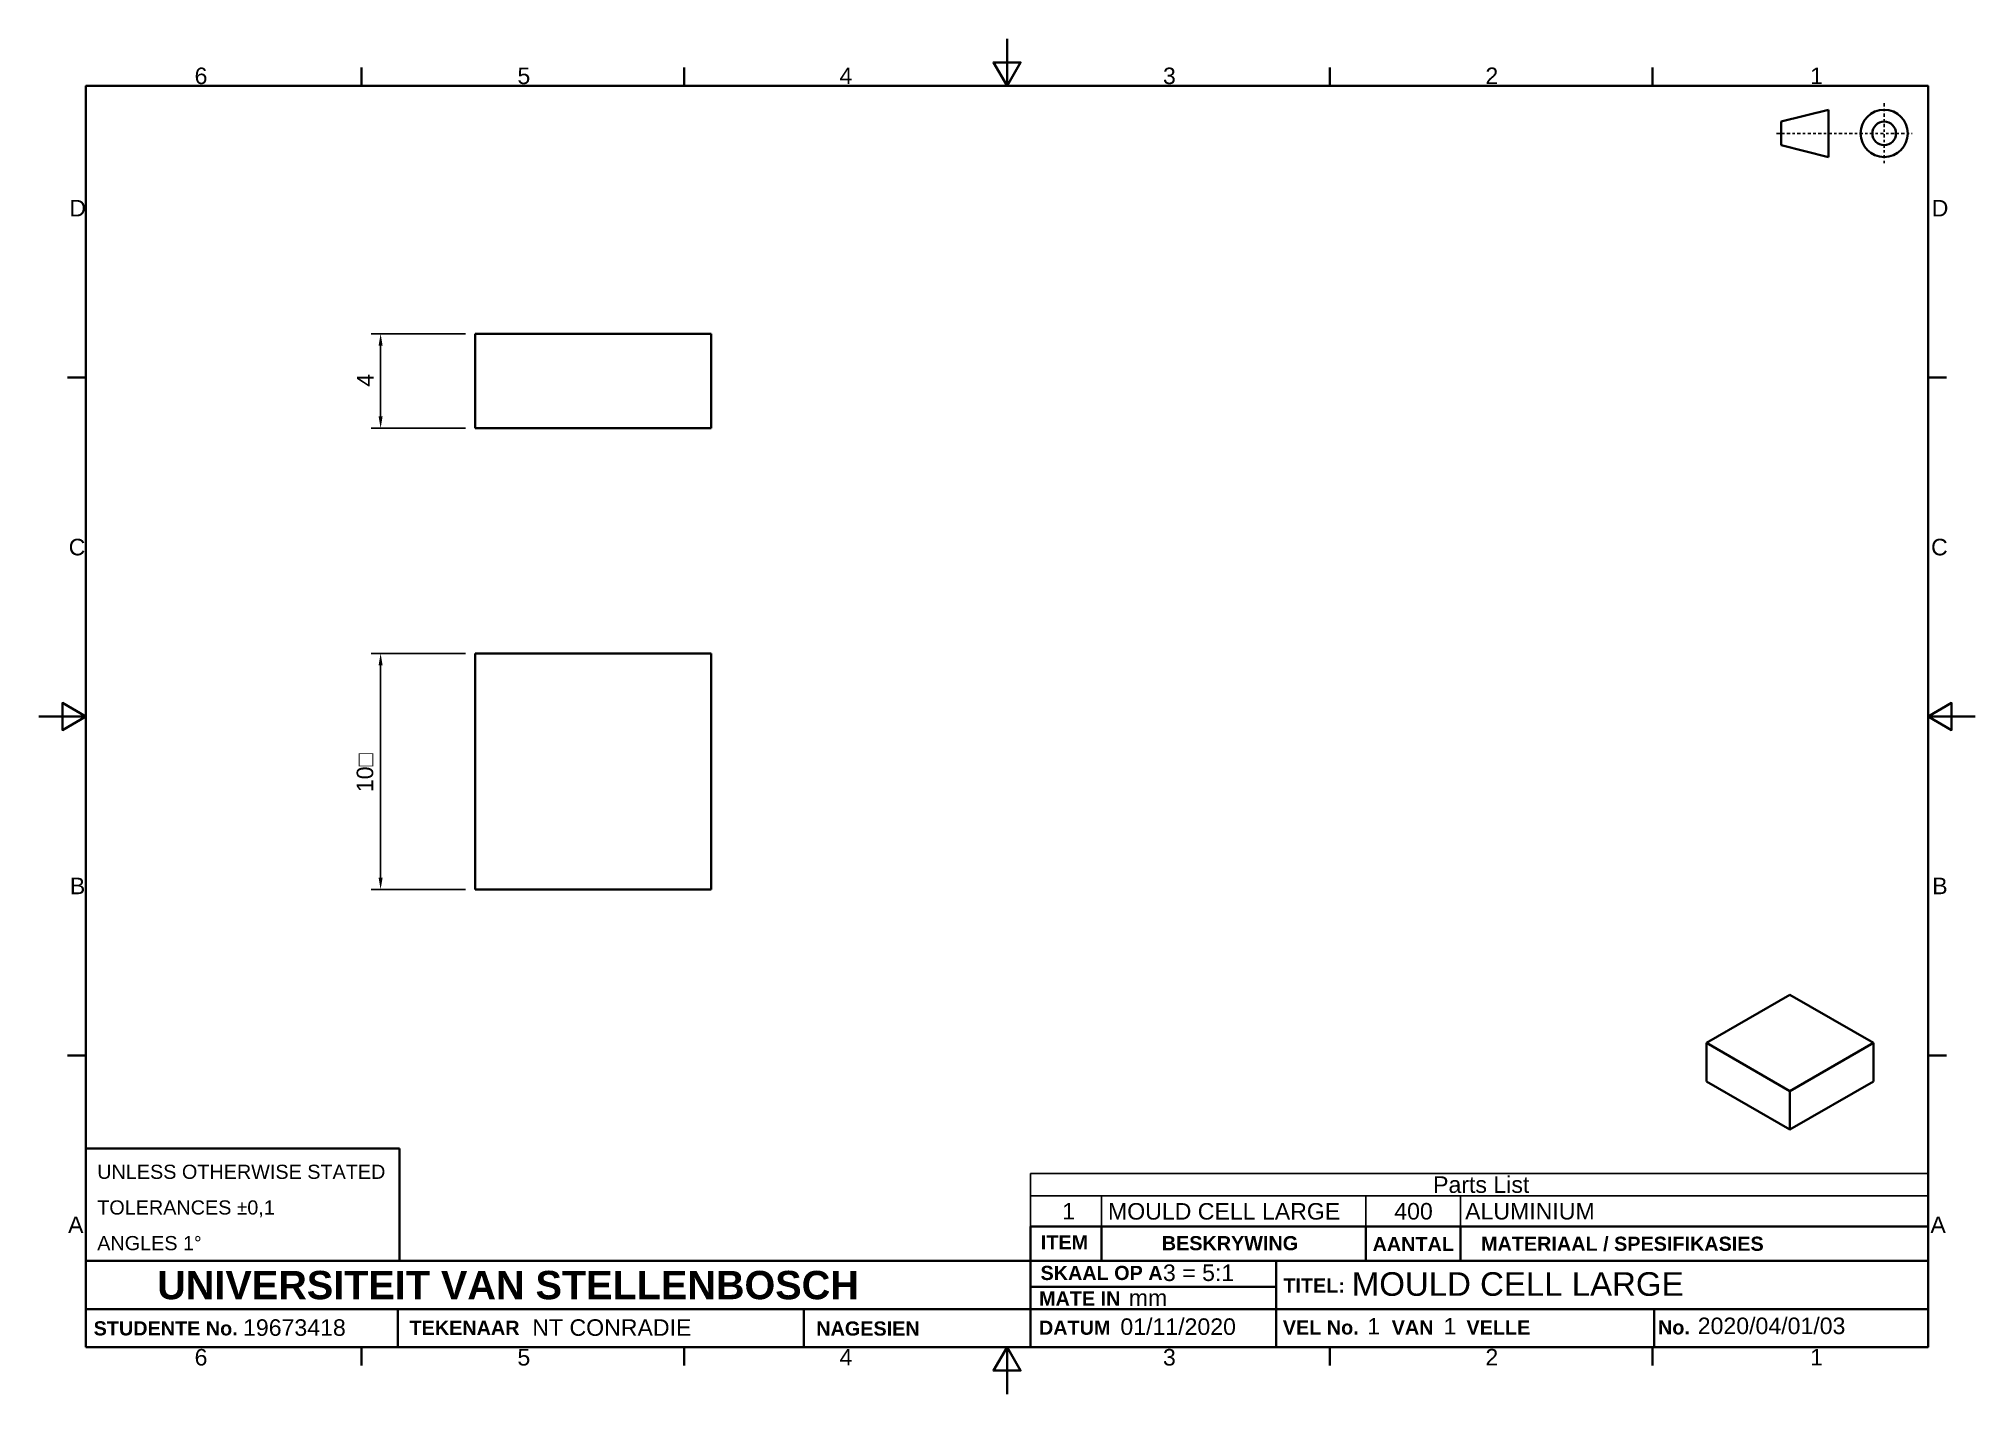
# Model space of a CAD drawing. Header units: millimetres. Extents: x 0 to 82, y 0 to 57.4.
import ezdxf

# ---------------------------------------------------------------- set-up
doc = ezdxf.new("R2010")
doc.units = ezdxf.units.MM
doc.header["$LTSCALE"] = 0.2
doc.linetypes.add('CENTER_ACAD', pattern=[1336.842178, 835.526367, -167.10527, 167.10527, -167.10527])
for name, color, linetype, lineweight in [('Border_0', 7, 'Continuous', 35), ('Border_2', 7, 'Continuous', 35), ('Dimensions(ISO)', 7, 'Continuous', 25), ('Sketch Geometry(ISO)', 7, 'Continuous', 35), ('Symbols(ISO)', 7, 'Continuous', 25), ('Visible Edges(ISO)', 7, 'Continuous', 35)]:
    doc.layers.add(name, color=color, linetype=linetype, lineweight=lineweight)
doc.styles.add('Border_1', font='arial.ttf')
doc.styles.add('Copy of DEFAULT-ISO', font='arial.ttf')
doc.styles.add('DEFAULT-ISO', font='arial.ttf')
doc.styles.add('ROMANS', font='romans.shx')
doc.dimstyles.new('PRIOR2-01', dxfattribs={"dimscale": 0.2, "dimtxt": 3.5, "dimasz": 2.5, "dimexe": 2, "dimexo": 2, "dimgap": 1.5, "dimtad": 1, "dimtoh": 1, "dimdec": 0, "dimrnd": 1e-08, "dimzin": 0, "dimtxsty": 'DEFAULT-ISO', "dimcen": 0.09, "dimclrd": 1, "dimclre": 1, "dimclrt": 7, "dimaunit": 1, "dimadec": 0, "dimazin": 0, "dimtfac": 1, "dimtdec": 3, "dimtmove": 0, "dimatfit": 3, "dimfxl": 1, "dimtolj": 1, "dimtzin": 0, "dimlwd": 25, "dimlwe": 25, "dimarcsym": 0})

# ---------------------------------------------------------------- blocks, each defined once
blk = doc.blocks.new('Borders Default Border')
at = {"layer": 'Border_0'}
for p, q in [((68.33, 277), (68.33, 280.9)), ((136.67, 277), (136.67, 280.9)), ((273.33, 277), (273.33, 280.9)), ((341.67, 277), (341.67, 280.9)), ((10, 215.25), (6.1, 215.25)), ((400, 215.25), (403.9, 215.25)), ((10, 71.75), (6.1, 71.75)), ((400, 71.75), (403.9, 71.75)), ((68.33, 10), (68.33, 6.1)), ((136.67, 10), (136.67, 6.1)), ((273.33, 10), (273.33, 6.1)), ((341.67, 10), (341.67, 6.1))]:
    blk.add_line(p, q, dxfattribs=at)
at = {"layer": 'Border_0', "flags": 128}
for points in [[(205, 287), (205, 277), (202.11, 282), (207.89, 282), (205, 277)], [(10, 10), (10, 277), (400, 277), (400, 10), (10, 10)], [(0, 143.5), (10, 143.5), (5, 146.39), (5, 140.61), (10, 143.5)], [(410, 143.5), (400, 143.5), (405, 146.39), (405, 140.61), (400, 143.5)], [(205, 0), (205, 10), (202.11, 5), (207.89, 5), (205, 10)]]:
    blk.add_lwpolyline(points, dxfattribs=at)
at = {"layer": 'Border_2', "char_height": 3.5, "attachment_point": 7, "style": 'Border_1'}
for s, insert in [('6', (33, 277.34)), ('5', (101.35, 277.34)), ('4', (169.54, 277.4)), ('3', (238.02, 277.34)), ('2', (306.29, 277.4)), ('1', (375.03, 277.4)), ('D', (6.48, 249.38)), ('D', (400.78, 249.38)), ('C', (6.34, 177.57)), ('C', (400.64, 177.57)), ('B', (6.59, 105.88)), ('B', (400.89, 105.88)), ('A', (6.21, 34.13)), ('A', (400.51, 34.13)), ('6', (33, 6.04)), ('5', (101.35, 6.04)), ('4', (169.54, 6.1)), ('3', (238.02, 6.04)), ('2', (306.29, 6.1)), ('1', (375.03, 6.1))]:
    blk.add_mtext(s, dxfattribs=dict(at, insert=insert))
blk = doc.blocks.new('Title Blocks stellenbosch')
at = {"layer": 'Sketch Geometry(ISO)'}
for p, q in [((218.02, 9.91), (218.02, 35.41)), ((218.02, 35.41), (408.02, 35.41)), ((233.02, 35.41), (233.02, 28.16)), ((289.02, 35.41), (289.02, 28.16)), ((309.02, 35.41), (309.02, 28.16)), ((18.02, 28.16), (408.02, 28.16)), ((270.02, 28.16), (270.02, 9.91)), ((218.02, 22.66), (270.02, 22.66)), ((18.02, 17.91), (408.02, 17.91)), ((84.02, 17.91), (84.02, 9.91)), ((170.02, 17.91), (170.02, 9.91)), ((350.02, 17.91), (350.02, 9.91)), ((408.02, 9.91), (18.02, 9.91))]:
    blk.add_line(p, q, dxfattribs=at)
at = {"layer": 'Symbols(ISO)', "color": 7, "attachment_point": 1, "style": 'ROMANS'}
for s, insert, char_height in [('\\fArial|b1|i0;\\H3.0000;ITEM', (220.18, 33.57), 3), ('\\fArial|b1|i0;\\H3.0000;BESKRYWING', (245.79, 33.4), 3), ('\\fArial|b1|i0;\\H3.0000;AANTAL', (290.42, 33.22), 3), ('\\fArial|b1|i0;\\H3.0000;MATERIAAL / SPESIFIKASIES', (313.39, 33.28), 3), ('\\fArial|b1|i0;\\H6.0000;UNIVERSITEIT VAN STELLENBOSCH', (33.11, 26.03), 6), ('\\fArial|b1|i0;\\H3.0000;SKAAL OP A', (220.12, 27.1), 3), ('\\fArial|b1|i0;\\H3.0000;MATE IN', (219.81, 21.68), 3), ('\\fArial|b1|i0;\\H3.0000;TITEL:', (271.53, 24.43), 3), ('\\fArial|b1|i0;\\H3.0000;STUDENTE No.', (19.65, 15.37), 3), ('\\fArial|b1|i0;\\H3.0000;TEKENAAR', (86.53, 15.49), 3), ('\\fArial|b1|i0;\\H3.0000;NAGESIEN', (172.64, 15.33), 3), ('\\fArial|b1|i0;\\H3.0000;DATUM', (219.79, 15.51), 3), ('\\fArial|b1|i0;\\H3.0000;VEL No.      VAN      VELLE', (271.42, 15.56), 3)]:
    blk.add_mtext(s, dxfattribs=dict(at, insert=insert, char_height=char_height))
at = {"layer": 'Symbols(ISO)', "color": 7, "insert": (350.85, 15.57), "char_height": 3, "width": 7.4832, "attachment_point": 1, "style": 'ROMANS'}
blk.add_mtext('\\fArial|b1|i0;\\H3.0000;No.', dxfattribs=at)
blk = doc.blocks.new('TOLTAB1')
at = {"layer": 'Sketch Geometry(ISO)'}
for p, q in [((33.2, 11.89), (-33.2, 11.89)), ((-33.2, 11.89), (-33.2, -11.89)), ((33.2, -11.89), (33.2, 11.89)), ((-33.2, -11.89), (33.2, -11.89))]:
    blk.add_line(p, q, dxfattribs=at)
at = {"layer": 'Symbols(ISO)', "color": 7, "insert": (-30.81, 8.49), "char_height": 3, "attachment_point": 1, "line_spacing_factor": 1.509892, "style": 'Copy of DEFAULT-ISO'}
blk.add_mtext('\\fArial|b0|i0;\\H3.0000;UNLESS OTHERWISE STATED\\PTOLERANCES \\fAIGDT|b0|i0;\\H3.0000;`\\fArial|b0|i0;\\H3.0000;0,1\\PANGLES 1\\fAIGDT|b0|i0;\\H3.0000;~', dxfattribs=at)
blk = doc.blocks.new('iso1st')
at = {"layer": 'Sketch Geometry(ISO)'}
for p, q in [((-3.3785, 5.0225), (-13.3785, 2.5225)), ((-3.3785, -4.9775), (-3.3785, 5.0225)), ((-13.3785, 2.5225), (-13.3785, -2.4775)), ((-13.3785, -2.4775), (-3.3785, -4.9775))]:
    blk.add_line(p, q, dxfattribs=at)
at = {"layer": 'Sketch Geometry(ISO)', "linetype": 'CENTER_ACAD', "lineweight": 25, "ltscale": 0.00418}
for p, q in [((8.4235, 6.4415), (8.4235, -6.4415)), ((-14.3695, 0.0225), (14.3695, 0.0225))]:
    blk.add_line(p, q, dxfattribs=at)
at = {"layer": 'Sketch Geometry(ISO)'}
for radius in [5, 2.5]:
    blk.add_circle((8.4235, 0.0225), radius, dxfattribs=at)
blk = doc.blocks.new('Parts List')
at = {"layer": 'Symbols(ISO)'}
for p, q in [((400, 46.76), (210, 46.76)), ((210, 46.76), (210, 42.03)), ((400, 46.76), (400, 42.03)), ((400, 42.03), (210, 42.03)), ((210, 42.03), (210, 35.5)), ((225, 42.03), (225, 35.5)), ((281, 42.03), (281, 35.5)), ((301, 42.03), (301, 35.5)), ((400, 42.03), (400, 35.5)), ((400, 35.5), (210, 35.5))]:
    blk.add_line(p, q, dxfattribs=at)
at = {"layer": 'Symbols(ISO)', "char_height": 3.5, "attachment_point": 7, "style": 'Border_1'}
for s, insert in [('Parts List', (295.21, 42.59)), ('1', (216.7, 37.01)), ('MOULD CELL LARGE', (226.38, 36.93)), ('400', (286.99, 36.95)), ('ALUMINIUM', (301.99, 36.96))]:
    blk.add_mtext(s, dxfattribs=dict(at, insert=insert))
blk = doc.blocks.new('*D10')
at = {"layer": 'Defpoints', "color": 0, "linetype": 'Continuous', "transparency": 16777216}
for p in [(18.476, 44.907), (14.476, 40.907), (18.476, 40.907)]:
    blk.add_point(p, dxfattribs=at)
at = {"layer": 'Dimensions(ISO)', "color": 1, "linetype": 'Continuous', "lineweight": 25, "transparency": 16777216}
for p, q in [((18.076, 44.907), (14.076, 44.907)), ((14.476, 44.407), (14.476, 41.407)), ((18.076, 40.907), (14.076, 40.907))]:
    blk.add_line(p, q, dxfattribs=at)
at = {"layer": 'Dimensions(ISO)', "color": 1, "linetype": 'Continuous', "transparency": 16777216}
for points in [[(14.393, 44.407), (14.56, 44.407), (14.476, 44.907)], [(14.393, 41.407), (14.56, 41.407), (14.476, 40.907)]]:
    blk.add_solid(points, dxfattribs=at)
at = {"layer": 'Dimensions(ISO)', "color": 7, "linetype": 'Continuous', "lineweight": 25, "transparency": 16777216, "insert": (13.476, 42.665), "char_height": 0.7, "attachment_point": 1, "rotation": 90, "style": 'DEFAULT-ISO'}
blk.add_mtext('\\A1;4', dxfattribs=at)
blk = doc.blocks.new('*D11')
at = {"layer": 'Defpoints', "color": 0, "linetype": 'Continuous', "transparency": 16777216}
for p in [(18.476, 31.373), (14.476, 21.373), (18.476, 21.373)]:
    blk.add_point(p, dxfattribs=at)
at = {"layer": 'Dimensions(ISO)', "color": 1, "linetype": 'Continuous', "lineweight": 25, "transparency": 16777216}
for p, q in [((18.076, 31.373), (14.076, 31.373)), ((14.476, 30.873), (14.476, 21.873)), ((18.076, 21.373), (14.076, 21.373))]:
    blk.add_line(p, q, dxfattribs=at)
at = {"layer": 'Dimensions(ISO)', "color": 1, "linetype": 'Continuous', "transparency": 16777216}
for points in [[(14.393, 30.873), (14.56, 30.873), (14.476, 31.373)], [(14.393, 21.873), (14.56, 21.873), (14.476, 21.373)]]:
    blk.add_solid(points, dxfattribs=at)
at = {"layer": 'Dimensions(ISO)', "color": 7, "linetype": 'Continuous', "lineweight": 25, "transparency": 16777216, "insert": (13.462, 25.496), "char_height": 0.7, "attachment_point": 1, "rotation": 90, "style": 'DEFAULT-ISO'}
blk.add_mtext('\\A1;\\fArial|b0|i0;\\H0.7000;10\\fAIGDT|b0|i0;\\H0.7000;o', dxfattribs=at)

msp = doc.modelspace()

# ---------------------------------------------------------------- linework, layer by layer
at = {"layer": 'Visible Edges(ISO)'}
for p, q in [((18.476, 40.907), (18.476, 44.907)), ((18.476, 44.907), (28.476, 44.907)), ((28.476, 40.907), (28.476, 44.907)), ((18.476, 40.907), (28.476, 40.907)), ((18.476, 31.373), (18.476, 21.373)), ((28.476, 31.373), (18.476, 31.373)), ((28.476, 21.373), (28.476, 31.373)), ((18.476, 21.373), (28.476, 21.373)), ((74.151, 16.921), (70.616, 14.879)), ((77.687, 14.879), (74.151, 16.921)), ((70.616, 14.879), (74.151, 12.838)), ((70.616, 13.246), (70.616, 14.879)), ((74.151, 12.838), (77.687, 14.879)), ((77.687, 13.246), (77.687, 14.879)), ((70.616, 13.246), (74.151, 11.205)), ((74.151, 11.205), (77.687, 13.246)), ((74.151, 11.205), (74.151, 12.838))]:
    msp.add_line(p, q, dxfattribs=at)

# ---------------------------------------------------------------- block references
at = {"xscale": 0.2, "yscale": 0.2, "zscale": 0.2}
for name, p in [('Borders Default Border', (0, 0)), ('iso1st', (76.458, 53.386)), ('TOLTAB1', (8.639, 8.023)), ('Title Blocks stellenbosch', (-1.604, 0.018))]:
    msp.add_blockref(name, p, dxfattribs=at)
at = {"layer": 'Symbols(ISO)', "xscale": 0.2, "yscale": 0.2, "zscale": 0.2}
msp.add_blockref('Parts List', (0, 0), dxfattribs=at)

# ---------------------------------------------------------------- texts
at = {"layer": 'Symbols(ISO)', "color": 7, "attachment_point": 1, "style": 'Copy of DEFAULT-ISO'}
for s, insert, char_height, width in [('\\fArial|b0|i0;3 = 5:1', (47.603, 5.496), 0.7, 3.01662), ('\\fArial|b0|i0;\\H1.0000;MOULD CELL LARGE', (55.599, 5.169), 1, 14.05335), ('\\fArial|b0|i0;mm', (46.156, 4.433), 0.7, 1.62942), ('\\fArial|b0|i0;2020/04/01/03', (70.248, 3.248), 0.7, 6.25145), ('\\fArial|b0|i0;19673418', (8.651, 3.175), 0.7, 4.34939), ('\\fArial|b0|i0;NT CONRADIE', (20.899, 3.175), 0.7, 6.73857), ('\\fArial|b0|i0;01/11/2020', (45.8, 3.214), 0.7, 4.89253)]:
    msp.add_mtext(s, dxfattribs=dict(at, insert=insert, char_height=char_height, width=width))
at = {"layer": 'Symbols(ISO)', "color": 7, "char_height": 0.7, "attachment_point": 1, "style": 'Copy of DEFAULT-ISO'}
for insert in [(56.257, 3.232), (59.487, 3.231)]:
    msp.add_mtext('\\fArial|b0|i0;1', dxfattribs=dict(at, insert=insert))

# ---------------------------------------------------------------- dimensions: what is measured, and where the dimension line sits
at = {"layer": 'Dimensions(ISO)', "color": 1, "linetype": 'Continuous', "lineweight": 25, "true_color": 0xff0000}
dim = msp.add_linear_dim(base=(14.476, 40.907), p1=(18.476, 44.907), p2=(18.476, 40.907), angle=270, dimstyle='PRIOR2-01', override={"dimgap": 1.5, "dimtoh": 0, "dimdec": 0, "dimtol": 0, "dimlim": 0, "dimtp": 0, "dimtm": 0, "dimtdec": 3, "dimtofl": 0, "dimatfit": 1}, dxfattribs=at)
dim.commit()
dim.dimension.update_dxf_attribs({"geometry": '*D10', "text_midpoint": (14.476, 42.907), "dimtype": 160})
dim = msp.add_linear_dim(base=(14.476, 21.373), p1=(18.476, 31.373), p2=(18.476, 21.373), angle=90, text='\\fArial|b0|i0;\\H0.7000;<>\\fAIGDT|b0|i0;\\H0.7000;o', dimstyle='PRIOR2-01', override={"dimgap": 1.5, "dimtoh": 0, "dimdec": 0, "dimtol": 0, "dimlim": 0, "dimtp": 0, "dimtm": 0, "dimtdec": 3, "dimtofl": 0, "dimatfit": 1}, dxfattribs=at)
dim.commit()
dim.dimension.update_dxf_attribs({"geometry": '*D11', "text_midpoint": (14.476, 26.373), "dimtype": 160})

doc.saveas('drawing.dxf')
